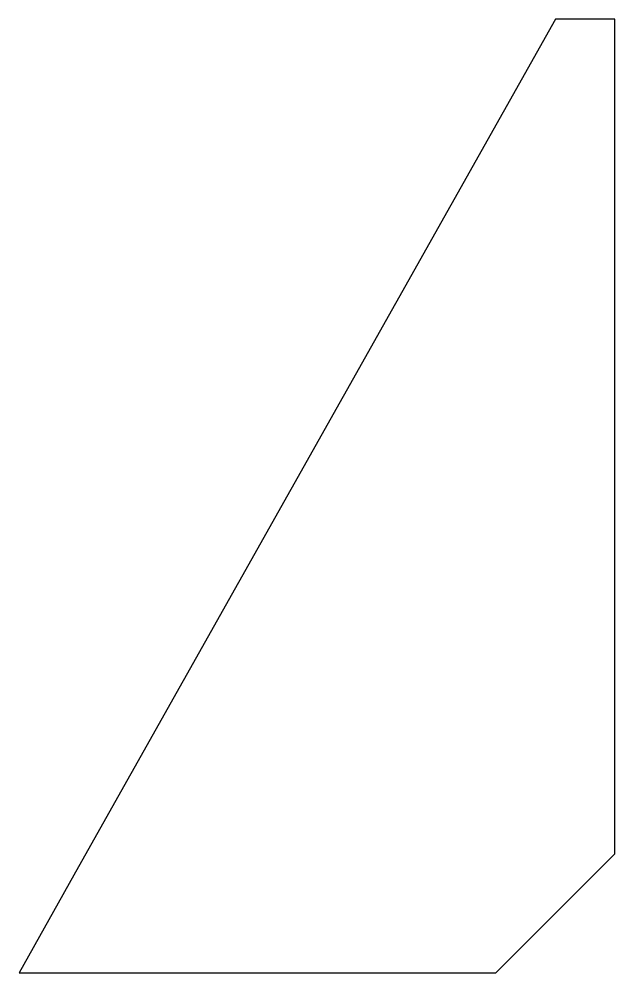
# Model space of a CAD drawing. Header units: millimetres. Extents: x 0 to 50, y 0 to 80.
import ezdxf

# ---------------------------------------------------------------- set-up
doc = ezdxf.new("R2010")
doc.units = ezdxf.units.MM
doc.layers.add('CUT_OUTER', color=7, linetype='Continuous')

msp = doc.modelspace()

# ---------------------------------------------------------------- linework, layer by layer
at = {"layer": 'CUT_OUTER'}
msp.add_lwpolyline([(45, 80), (5, 8.88889), (0, 0), (40, 0), (50, 10), (50, 80)], close=True, dxfattribs=at)

doc.saveas('drawing.dxf')
